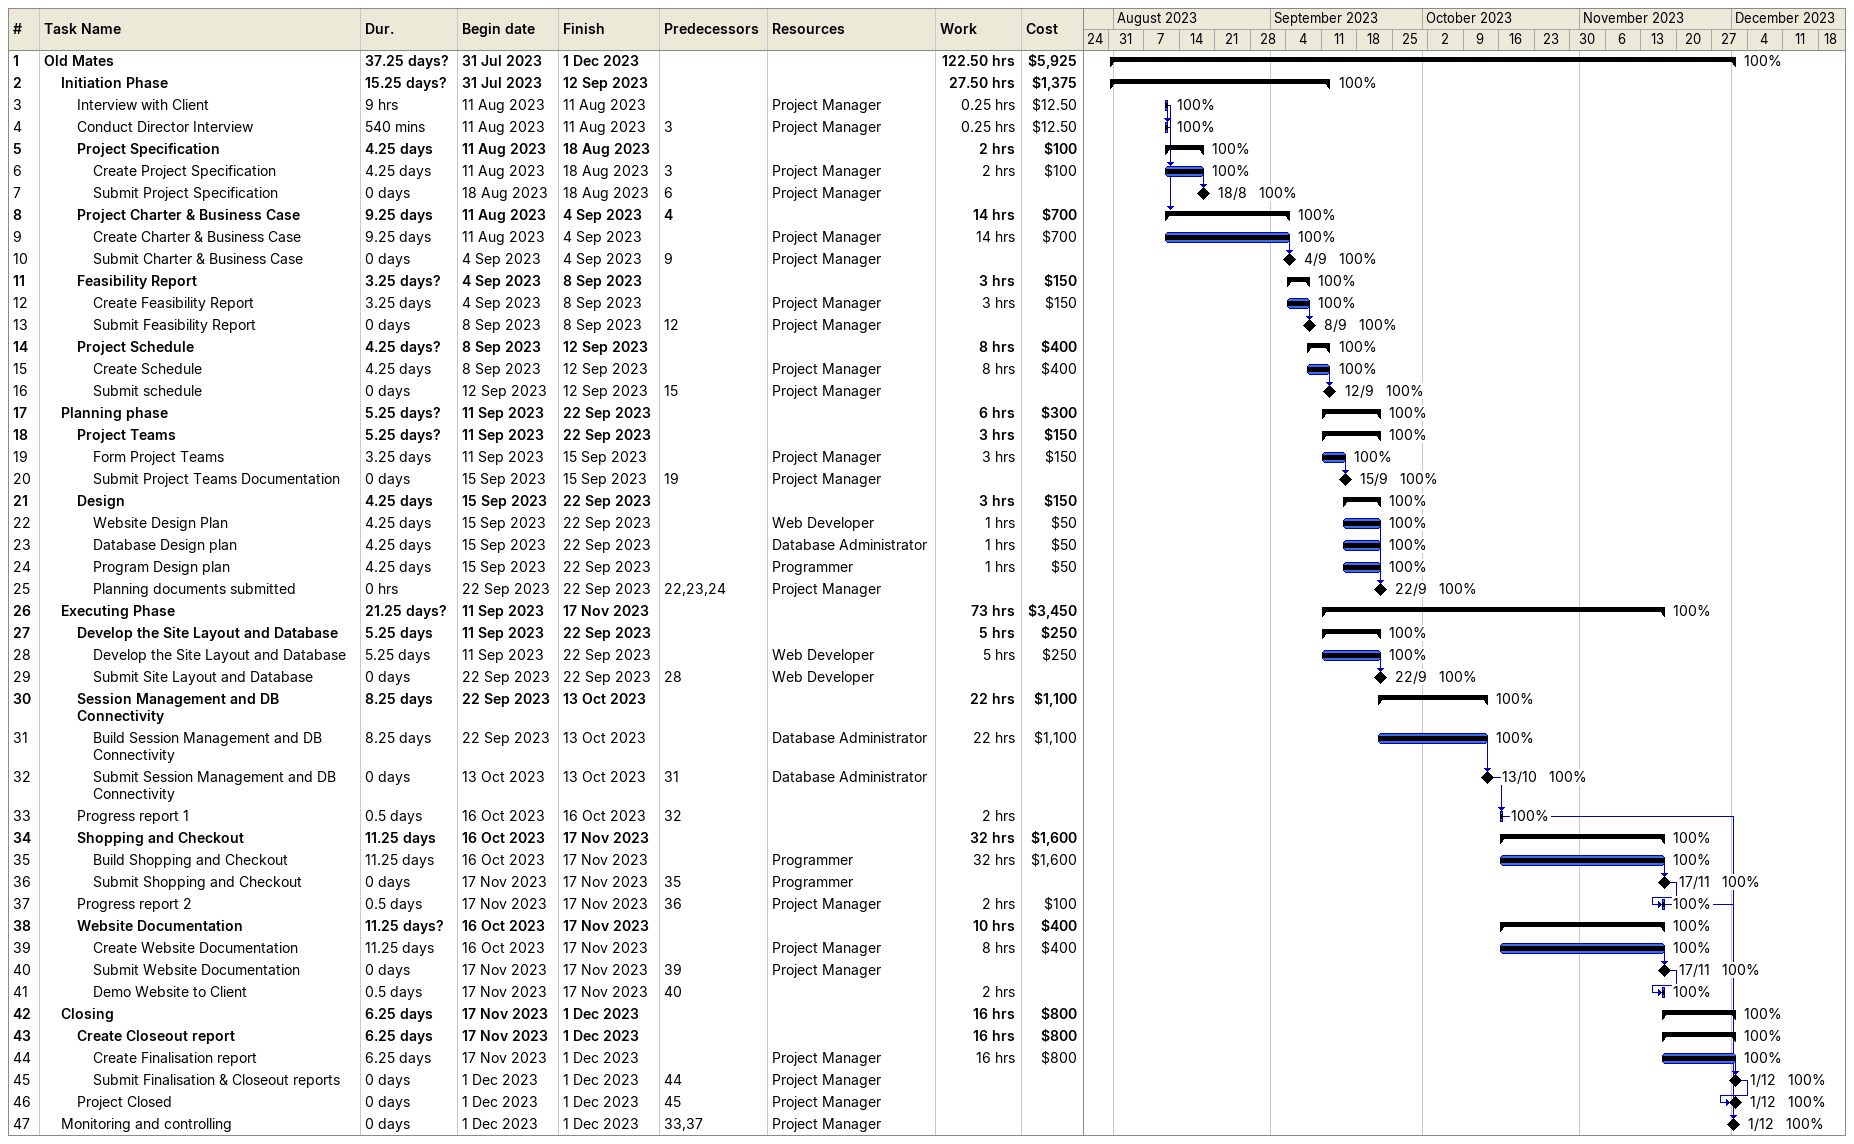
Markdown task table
| ID | Level | Task | Duration | Start | Finish | Predecessors | Resources | % complete | Work (h) | Cost ($) |
|---|---|---|---|---|---|---|---|---|---|---|
| 1 | 1 | **Old Mates** | 37.25d? | 2023-07-31 | 2023-12-01 |  |  | 100 | 122.50 | 5925 |
| 2 | 2 | **Initiation Phase** | 15.25d? | 2023-07-31 | 2023-09-12 |  |  | 100 | 27.50 | 1375 |
| 3 | 3 | Interview with Client | 9h | 2023-08-11 | 2023-08-11 |  | Project Manager | 100 | 0.25 | 12.50 |
| 4 | 3 | Conduct Director Interview | 540min | 2023-08-11 | 2023-08-11 | 3 | Project Manager | 100 | 0.25 | 12.50 |
| 5 | 3 | **Project Specification** | 4.25d | 2023-08-11 | 2023-08-18 |  |  | 100 | 2 | 100 |
| 6 | 4 | Create Project Specification | 4.25d | 2023-08-11 | 2023-08-18 | 3 | Project Manager | 100 | 2 | 100 |
| 7 | 4 | Submit Project Specification | 0d | 2023-08-18 | 2023-08-18 | 6 | Project Manager | 100 |  |  |
| 8 | 3 | **Project Charter & Business Case** | 9.25d | 2023-08-11 | 2023-09-04 | 4 |  | 100 | 14 | 700 |
| 9 | 4 | Create Charter & Business Case | 9.25d | 2023-08-11 | 2023-09-04 |  | Project Manager | 100 | 14 | 700 |
| 10 | 4 | Submit Charter & Business Case | 0d | 2023-09-04 | 2023-09-04 | 9 | Project Manager | 100 |  |  |
| 11 | 3 | **Feasibility Report** | 3.25d? | 2023-09-04 | 2023-09-08 |  |  | 100 | 3 | 150 |
| 12 | 4 | Create Feasibility Report | 3.25d | 2023-09-04 | 2023-09-08 |  | Project Manager | 100 | 3 | 150 |
| 13 | 4 | Submit Feasibility Report | 0d | 2023-09-08 | 2023-09-08 | 12 | Project Manager | 100 |  |  |
| 14 | 3 | **Project Schedule** | 4.25d? | 2023-09-08 | 2023-09-12 |  |  | 100 | 8 | 400 |
| 15 | 4 | Create Schedule | 4.25d | 2023-09-08 | 2023-09-12 |  | Project Manager | 100 | 8 | 400 |
| 16 | 4 | Submit schedule | 0d | 2023-09-12 | 2023-09-12 | 15 | Project Manager | 100 |  |  |
| 17 | 2 | **Planning phase** | 5.25d? | 2023-09-11 | 2023-09-22 |  |  | 100 | 6 | 300 |
| 18 | 3 | **Project Teams** | 5.25d? | 2023-09-11 | 2023-09-22 |  |  | 100 | 3 | 150 |
| 19 | 4 | Form Project Teams | 3.25d | 2023-09-11 | 2023-09-15 |  | Project Manager | 100 | 3 | 150 |
| 20 | 4 | Submit Project Teams Documentation | 0d | 2023-09-15 | 2023-09-15 | 19 | Project Manager | 100 |  |  |
| 21 | 3 | **Design** | 4.25d | 2023-09-15 | 2023-09-22 |  |  | 100 | 3 | 150 |
| 22 | 4 | Website Design Plan | 4.25d | 2023-09-15 | 2023-09-22 |  | Web Developer | 100 | 1 | 50 |
| 23 | 4 | Database Design plan | 4.25d | 2023-09-15 | 2023-09-22 |  | Database Administrator | 100 | 1 | 50 |
| 24 | 4 | Program Design plan | 4.25d | 2023-09-15 | 2023-09-22 |  | Programmer | 100 | 1 | 50 |
| 25 | 4 | Planning documents submitted | 0h | 2023-09-22 | 2023-09-22 | 22, 23, 24 | Project Manager | 100 |  |  |
| 26 | 2 | **Executing Phase** | 21.25d? | 2023-09-11 | 2023-11-17 |  |  | 100 | 73 | 3450 |
| 27 | 3 | **Develop the Site Layout and Database** | 5.25d | 2023-09-11 | 2023-09-22 |  |  | 100 | 5 | 250 |
| 28 | 4 | Develop the Site Layout and Database | 5.25d | 2023-09-11 | 2023-09-22 |  | Web Developer | 100 | 5 | 250 |
| 29 | 4 | Submit Site Layout and Database | 0d | 2023-09-22 | 2023-09-22 | 28 | Web Developer | 100 |  |  |
| 30 | 3 | **Session Management and DB Connectivity** | 8.25d | 2023-09-22 | 2023-10-13 |  |  | 100 | 22 | 1100 |
| 31 | 4 | Build Session Management and DB Connectivity | 8.25d | 2023-09-22 | 2023-10-13 |  | Database Administrator | 100 | 22 | 1100 |
| 32 | 4 | Submit Session Management and DB Connectivity | 0d | 2023-10-13 | 2023-10-13 | 31 | Database Administrator | 100 |  |  |
| 33 | 3 | Progress report 1 | 0.5d | 2023-10-16 | 2023-10-16 | 32 |  | 100 | 2 |  |
| 34 | 3 | **Shopping and Checkout** | 11.25d | 2023-10-16 | 2023-11-17 |  |  | 100 | 32 | 1600 |
| 35 | 4 | Build Shopping and Checkout | 11.25d | 2023-10-16 | 2023-11-17 |  | Programmer | 100 | 32 | 1600 |
| 36 | 4 | Submit Shopping and Checkout | 0d | 2023-11-17 | 2023-11-17 | 35 | Programmer | 100 |  |  |
| 37 | 3 | Progress report 2 | 0.5d | 2023-11-17 | 2023-11-17 | 36 | Project Manager | 100 | 2 | 100 |
| 38 | 3 | **Website Documentation** | 11.25d? | 2023-10-16 | 2023-11-17 |  |  | 100 | 10 | 400 |
| 39 | 4 | Create Website Documentation | 11.25d | 2023-10-16 | 2023-11-17 |  | Project Manager | 100 | 8 | 400 |
| 40 | 4 | Submit Website Documentation | 0d | 2023-11-17 | 2023-11-17 | 39 | Project Manager | 100 |  |  |
| 41 | 4 | Demo Website to Client | 0.5d | 2023-11-17 | 2023-11-17 | 40 |  | 100 | 2 |  |
| 42 | 2 | **Closing** | 6.25d | 2023-11-17 | 2023-12-01 |  |  | 100 | 16 | 800 |
| 43 | 3 | **Create Closeout report** | 6.25d | 2023-11-17 | 2023-12-01 |  |  | 100 | 16 | 800 |
| 44 | 4 | Create Finalisation report | 6.25d | 2023-11-17 | 2023-12-01 |  | Project Manager | 100 | 16 | 800 |
| 45 | 4 | Submit Finalisation & Closeout reports | 0d | 2023-12-01 | 2023-12-01 | 44 | Project Manager | 100 |  |  |
| 46 | 3 | Project Closed | 0d | 2023-12-01 | 2023-12-01 | 45 | Project Manager | 100 |  |  |
| 47 | 2 | Monitoring and controlling | 0d | 2023-12-01 | 2023-12-01 | 33, 37 | Project Manager | 100 |  |  |
